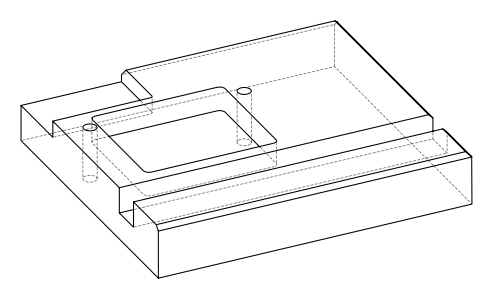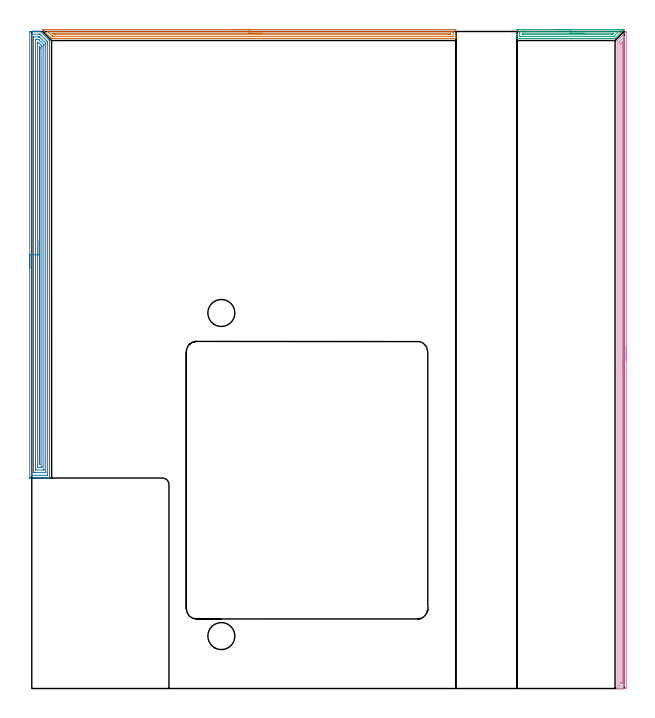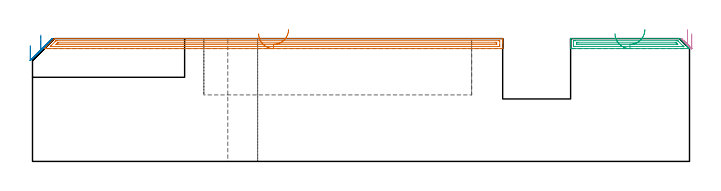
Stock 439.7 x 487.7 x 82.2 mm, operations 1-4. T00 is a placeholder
(PLAN: 9 operations, 4 tool changes, 236.3 min)
(1 AREA_MILL | FG_CHAMFER_SURFACE | UGT0205_001 | 7.46 min | 7069 mm3)
(2 AREA_MILL_1 | FG_CHAMFER_SURFACE_1 | UGT0205_001 | 16.03 min | 36373 mm3)
(3 AREA_MILL_2 | FG_CHAMFER_SURFACE_2 | UGT0205_001 | 2.01 min | 1880 mm3)
(4 AREA_MILL_3 | FG_CHAMFER_SURFACE_3 | UGT0205_001 | 11.81 min | 11172 mm3)
(5 MILL_CORNER_NOTCH_RECTANGULAR | CORNER_NOTCH_RECTANGULAR | NXT0201_009 | Follow Part, ap 2, ae 75% | 80.6 min | 410943 mm3)
(6 MILL_RECTANGULAR_POCKET | POCKET_RECTANGULAR_STRAIGHT | NXT0201_011 | Follow Part, ap 3, ae 75% | 106.94 min | 1389810 mm3)
(7 MILL_RECTANGULAR_SLOT | SLOT_RECTANGULAR | UGT0201_009 | Follow Part, ap 11.25, ae 75% | 10.77 min | 894587 mm3)
(8 INDEXABLE_INSERT_DRILL_THROUGH_HOLE_FROM_SOLID | STEP1HOLE | NXT0302_011 | 0.35 min | 25609 mm3)
(9 INDEXABLE_INSERT_DRILL_THROUGH_HOLE_FROM_SOLID_1 | STEP1HOLE_1 | NXT0302_011 | 0.35 min | 26056 mm3)
(TOOL UGT0205_001 | Chamfer Mill 20 x 3 x 45 deg. | D20 FL50 Z2)
(TOOL NXT0201_009 | ENDMILL 8mm [2P460-0800-NA 1630] | D8 FL26 Z6)
(TOOL NXT0201_011 | ENDMILL 12mm [2P460-1200-NA 1630] | D12 FL38 Z6)
(TOOL UGT0201_009 | End Mill 45 mm | D45 FL63 Z6)
(TOOL NXT0302_011 | Index. Insert Drill 20mm [880-D2000L25-05] | D20 PA176 FL100 Z2)
(OP 1 AREA_MILL)
G17 G21 G94 G90
T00 M6
G54
G17 G0 G90 X151.35 Y489.1 S1061 M3
G43 Z92.2 H0
Z85.5
G94 G1 X151.388 Z84.628 F250.
X151.502 Z83.763
X151.691 Z82.912
X151.953 Z82.08
X152.287 Z81.274
X152.69 Z80.5
X153.158 Z79.764
X153.69 Z79.072
X154.279 Z78.429
X154.922 Z77.84
X155.614 Z77.308
X156.35 Z76.84
X157.124 Z76.437
X157.93 Z76.103
X158.762 Z75.841
X159.614 Z75.652
X160.478 Z75.538
X161.35 Z75.5
X314.084
X314.392 Y489.098 Z75.501
X314.69 Y489.094 Z75.503
X314.7 Y488.798 Z75.799
Y485.315 Z79.279
Y484.774 Z79.823
Y484.444 Z80.152
Y483.903 Z80.693
Y483.573 Z81.022
Y482.914 Z81.686
Y482.629 Z81.971
X314.697 Y482.513 Z82.079
X314.69 Y482.403 Z82.188
X314.531 Y482.4 Z82.2
X14.868
X14.705 Y482.403 Z82.189
X14.623 Y482.476 Z82.121
X14.421 Y482.678 Z81.921
X14.397 Y482.702 Z81.896
X9.062 Y488.036 Z76.561
X8.169 Y488.93 Z75.668
X8.034 Y489.062 Z75.529
X8.017 Y489.091 Z75.499
X8.018 Y489.093 Z75.497
X8.029 Y489.096 Z75.496
X8.14 Y489.1 Z75.5
X161.35
Y487.686 Z76.914
X311.652
X312.298 Y487.685 Z76.915
X312.548 Y487.683 Z76.917
X312.65 Y487.679 Z76.921
X312.691 Y487.675 Z76.925
X312.693 Y487.653 Z76.947
X312.698 Y487.537 Z77.063
X312.7 Y487.056 Z77.544
Y486.664 Z77.936
X312.699 Y484.053 Z80.547
X312.694 Y483.921 Z80.679
X312.69 Y483.824 Z80.776
X312.62 Y483.821 Z80.779
X312.298 Y483.817 Z80.783
X312.05 Y483.815 Z80.785
X16.654
X16.405 Y483.816 Z80.784
X15.761 Y483.821 Z80.779
X15.726 Y483.836 Z80.764
X15.682 Y483.875 Z80.725
X15.596 Y483.956 Z80.644
X15.43 Y484.121 Z80.479
X15.106 Y484.444 Z80.156
X12.494 Y487.056 Z77.544
X12.188 Y487.364 Z77.236
X11.901 Y487.661 Z76.939
X11.889 Y487.68 Z76.92
X11.92 Y487.681 Z76.919
X12.009 Y487.684 Z76.916
X12.188 Y487.685 Z76.915
X12.436 Y487.686 Z76.914
X161.35
Y486.272 Z78.328
X310.512 Y486.271 Z78.329
X310.6 Y486.269 Z78.331
X310.658 Y486.266 Z78.334
X310.69 Y486.262 Z78.338
X310.693 Y486.246 Z78.354
X310.696 Y486.185 Z78.415
X310.698 Y486.003 Z78.597
X310.69 Y485.315 Z79.285
X310.679 Y485.235 Z79.365
X310.597 Y485.231 Z79.369
X310.512 Y485.23 Z79.37
X309.707 Y485.228 Z79.372
X17.459 Y485.229 Z79.371
X17.282 Y485.231 Z79.369
X16.929 Y485.236 Z79.364
X16.768 Y485.242 Z79.358
X16.742 Y485.265 Z79.335
X16.686 Y485.315 Z79.285
X16.654 Y485.345 Z79.255
X15.817 Y486.185 Z78.415
X15.761 Y486.245 Z78.355
X15.756 Y486.266 Z78.334
X16.654 Y486.271 Z78.329
X161.35 Y486.272 Z78.328
X162.222 Z78.366
X163.086 Z78.48
X163.938 Z78.669
X164.77 Z78.931
X165.576 Z79.265
X166.35 Z79.668
X167.086 Z80.137
X167.778 Z80.668
X168.421 Z81.257
X169.01 Z81.901
X169.542 Z82.593
X170.01 Z83.328
X170.413 Z84.102
X170.747 Z84.908
X171.009 Z85.74
X171.198 Z86.592
X171.312 Z87.457
X171.35 Z88.328
G0 Z92.2
M5
M2
(OP 2 AREA_MILL_1)
G17 G21 G94 G90
T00 M6
G54
G17 G0 G90 X-1.5 Y311.9 S1061 M3
G43 Z92.2 H0
Z77.5
G94 G1 Y311.938 Z76.628 F250.
Y312.052 Z75.764
Y312.241 Z74.912
Y312.503 Z74.08
Y312.837 Z73.274
Y313.24 Z72.5
Y313.709 Z71.764
Y314.24 Z71.072
Y314.829 Z70.429
Y315.472 Z69.84
Y316.164 Z69.309
Y316.9 Z68.84
Y317.674 Z68.437
Y318.48 Z68.103
Y319.312 Z67.841
Y320.164 Z67.652
Y321.028 Z67.538
Y321.9 Z67.5
Y486.995
X-1.494 Y487.533 Z67.504
X-1.491 Y487.59 Z67.506
X-1.428 Y487.6 Z67.569
X3.227 Z72.221
X3.79 Z72.787
X4.101 Z73.097
X4.665 Z73.661
X4.976 Z73.971
X5.597 Z74.596
X6.287 Z75.286
X6.416 Y487.599 Z75.415
X6.5 Y487.59 Z75.495
X6.591 Y487.509 Z75.59
X12.46 Y481.641 Z81.458
X12.846 Y481.255 Z81.844
X12.906 Y481.195 Z81.905
X13.114 Y480.984 Z82.111
X13.197 Y480.895 Z82.189
X13.2 Y480.748 Z82.2
Y156.359
X13.198 Y156.21 Z82.188
X13.077 Y156.203 Z82.069
X12.948 Y156.2 Z81.947
X12.593 Z81.592
X11.971 Z80.966
X9.912 Z78.909
X9.348 Z78.343
X8.755 Z77.751
X-1.146 Z67.851
X-1.432 Y156.204 Z67.565
X-1.492 Y156.21 Z67.505
X-1.499 Y156.272 Z67.499
X-1.5 Y156.805 Z67.5
Y321.9
X-0.086 Z68.914
X-0.085 Y485.02 Z68.915
X-0.083 Y485.21 Z68.917
X-0.079 Y485.56 Z68.921
X-0.071 Y485.59 Z68.929
X-0.008 Y485.594 Z68.992
X0.094 Y485.598 Z69.094
X0.222 Y485.6 Z69.222
X5.469 Y485.599 Z74.469
X5.85 Y485.593 Z74.85
X5.977 Y485.59 Z74.977
X6.066 Y485.572 Z75.066
X6.139 Y485.502 Z75.139
X6.439 Y485.21 Z75.439
X10.901 Y480.748 Z79.901
X11.097 Y480.55 Z80.097
X11.779 Y479.856 Z80.779
X11.784 Y479.154 Z80.784
X11.785 Y478.964 Z80.785
X11.786 Y159.482 Z80.786
X11.785 Y158.78 Z80.785
X11.783 Y158.59 Z80.783
X11.779 Y158.24 Z80.779
X11.771 Y158.21 Z80.771
X11.708 Y158.206 Z80.708
X11.606 Y158.202 Z80.606
X11.478 Y158.2 Z80.478
X0.109 Y158.201 Z69.109
X-0.035 Y158.206 Z68.965
X-0.061 Y158.21 Z68.939
X-0.079 Y158.215 Z68.921
X-0.08 Y158.247 Z68.92
X-0.084 Y158.399 Z68.916
X-0.085 Y158.59 Z68.915
X-0.086 Y159.293 Z68.914
Y321.9
X1.328 Z70.328
X1.329 Y482.685 Z70.329
X1.331 Y483.426 Z70.331
X1.333 Y483.573 Z70.333
X1.335 Y483.59 Z70.335
X1.35 Y483.593 Z70.35
X1.392 Y483.597 Z70.392
X1.478 Y483.599 Z70.478
X4.976 Y483.6 Z73.976
X5.146 Y483.598 Z74.146
X5.488 Y483.593 Z74.488
X5.584 Y483.59 Z74.584
X5.62 Y483.569 Z74.62
X5.672 Y483.523 Z74.672
X5.775 Y483.426 Z74.775
X10.236 Y478.964 Z79.236
X10.364 Y478.819 Z79.364
X10.37 Y478.071 Z79.37
X10.371 Y477.92 Z79.371
Y161.115
X10.369 Y160.374 Z79.369
X10.367 Y160.227 Z79.367
X10.365 Y160.21 Z79.365
X10.35 Y160.207 Z79.35
X10.308 Y160.203 Z79.308
X10.222 Y160.201 Z79.222
X2.352 Y160.2 Z71.352
X1.645 Y160.204 Z70.645
X1.478 Y160.21 Z70.478
X1.335 Y160.231 Z70.335
X1.332 Y160.374 Z70.332
X1.33 Y160.525 Z70.33
X1.329 Y161.267 Z70.329
X1.328 Y161.419 Z70.328
Y321.9
X2.743 Z71.743
Y481.407
X2.745 Y481.538 Z71.745
X2.748 Y481.578 Z71.748
X2.75 Y481.59 Z71.75
X2.758 Y481.593 Z71.758
X2.809 Y481.596 Z71.809
X3.227 Y481.6 Z72.227
X3.266 Z72.266
X5.016 Y481.599 Z74.016
X5.119 Y481.593 Z74.119
X5.143 Y481.59 Z74.143
X5.248 Y481.492 Z74.248
X5.424 Y481.323 Z74.424
X5.703 Y481.048 Z74.703
X5.85 Y480.901 Z74.85
X8.679 Y478.071 Z77.679
X8.893 Y477.849 Z77.893
X8.951 Y477.788 Z77.951
X8.953 Y477.762 Z77.953
X8.955 Y477.701 Z77.955
X8.957 Y477.578 Z77.957
Y162.393
X8.955 Y162.262 Z77.955
X8.952 Y162.222 Z77.952
X8.949 Y162.21 Z77.949
X8.942 Y162.207 Z77.942
X8.891 Y162.204 Z77.891
X8.473 Y162.2 Z77.473
X8.433 Z77.433
X3.187 Z72.187
X2.816 Y162.204 Z71.816
X2.77 Y162.207 Z71.77
X2.752 Y162.21 Z71.752
X2.749 Y162.221 Z71.749
X2.745 Y162.276 Z71.745
X2.744 Y162.33 Z71.744
X2.743 Y168.016 Z71.743
Y321.9
X4.157 Z73.157
Y478.964
X4.161 Y479.381 Z73.161
X4.164 Y479.58 Z73.164
X4.36 Y479.592 Z73.36
X4.663 Y479.591 Z73.663
X4.701 Y479.589 Z73.701
X4.762 Y479.532 Z73.762
X4.857 Y479.442 Z73.857
X4.976 Y479.326 Z73.976
X5.338 Y478.964 Z74.338
X6.231 Y478.071 Z75.231
X6.724 Y477.577 Z75.724
X7.12 Y477.179 Z76.12
X7.532 Y476.758 Z76.532
X7.542 Y476.345 Z76.542
Y476.286
X7.543 Y164.836 Z76.543
X7.539 Y164.419 Z76.539
X7.536 Y164.22 Z76.536
X7.34 Y164.209 Z76.34
X6.724 Y164.202 Z75.724
X6.473 Y164.2 Z75.473
X4.723 Y164.202 Z73.723
X4.261 Y164.21 Z73.261
X4.164 Y164.229 Z73.164
X4.157 Y164.836 Z73.157
Y321.9
X5.571 Z74.571
X5.572 Y475.678 Z74.572
X5.575 Y475.963 Z74.575
X5.578 Y476.152 Z74.578
X5.587 Y476.254 Z74.587
X5.65 Y476.194 Z74.65
X5.85 Y476. Z74.85
X5.999 Y475.851 Z74.999
X6.073 Y475.773 Z75.073
X6.108 Y475.732 Z75.108
X6.122 Y475.712 Z75.122
X6.123 Y475.678 Z75.123
X6.127 Y475.394 Z75.127
X6.129 Y475.11 Z75.129
X6.128 Y166.621 Z75.128
X6.127 Y166.339 Z75.127
X6.124 Y166.243 Z75.124
X6.122 Y166.215 Z75.122
X6.107 Y166.21 Z75.107
X6.056 Y166.206 Z75.056
X5.85 Y166.203 Z74.85
X5.712 Y166.205 Z74.712
X5.603 Y166.21 Z74.603
X5.578 Y166.214 Z74.578
X5.576 Y166.256 Z74.576
X5.574 Y166.337 Z74.574
X5.572 Y166.621 Z74.572
X5.571 Y166.906 Z74.571
Y321.9
Y322.772 Z74.609
Y323.637 Z74.723
Y324.488 Z74.912
Y325.32 Z75.174
Y326.126 Z75.508
Y326.9 Z75.911
Y327.636 Z76.38
Y328.328 Z76.911
Y328.971 Z77.5
Y329.56 Z78.143
Y330.092 Z78.835
Y330.56 Z79.571
Y330.963 Z80.345
Y331.297 Z81.151
Y331.559 Z81.983
Y331.748 Z82.835
Y331.862 Z83.7
Y331.9 Z84.571
G0 Z92.2
M5
M2
(OP 3 AREA_MILL_2)
G17 G21 G94 G90
T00 M6
G54
G17 G0 G90 X389.85 Y489.1 S1061 M3
G43 Z92.2 H0
Z85.5
G94 G1 X389.888 Z84.628 F250.
X390.002 Z83.764
X390.191 Z82.912
X390.453 Z82.08
X390.787 Z81.274
X391.19 Z80.5
X391.658 Z79.764
X392.19 Z79.072
X392.779 Z78.429
X393.422 Z77.84
X394.114 Z77.308
X394.85 Z76.84
X395.624 Z76.437
X396.43 Z76.103
X397.262 Z75.841
X398.114 Z75.652
X398.978 Z75.538
X399.85 Z75.5
X439.356
X439.524 Y489.096 Z75.504
X439.581 Y489.093 Z75.506
X439.371 Y488.871 Z75.729
X438.865 Y488.362 Z76.233
X438.71 Y488.209 Z76.389
X438.579 Y488.078 Z76.52
X438.429 Y487.927 Z76.668
X438.284 Y487.782 Z76.815
X438.134 Y487.633 Z76.965
X437.994 Y487.492 Z77.104
X437.858 Y487.356 Z77.241
X437.689 Y487.188 Z77.41
X433.128 Y482.628 Z81.971
X432.942 Y482.445 Z82.151
X432.894 Y482.404 Z82.189
X432.792 Y482.4 Z82.2
X360.23
X360.11 Y482.403 Z82.189
X360.104 Y482.486 Z82.106
X360.1 Y482.577 Z82.021
Y483.933 Z80.666
Y484.444 Z80.152
Y484.699 Z79.898
Y485.315 Z79.282
Y485.57 Z79.027
Y486.185 Z78.409
Y488.49 Z76.106
X360.105 Y488.798 Z75.798
X360.11 Y489.093 Z75.503
X360.37 Y489.097 Z75.501
X360.676 Y489.1 Z75.5
X399.85
Y487.686 Z76.914
X435.251
X435.463 Y487.685 Z76.915
X435.713 Y487.682 Z76.918
X435.717 Y487.679 Z76.921
X435.718 Y487.677 Z76.923
X435.55 Y487.501 Z77.099
X435.463 Y487.413 Z77.187
X432.201 Y484.152 Z80.448
X431.902 Y483.857 Z80.743
X431.864 Y483.826 Z80.774
X431.838 Y483.821 Z80.779
X431.778 Y483.818 Z80.782
X431.654 Y483.815 Z80.785
X431.011 Y483.814 Z80.786
X430.765
X363.1
X362.456 Y483.816 Z80.784
X362.206 Y483.818 Z80.782
X362.131 Y483.821 Z80.779
X362.109 Y483.829 Z80.771
X362.107 Y483.841 Z80.759
X362.102 Y483.92 Z80.68
X362.1 Y487.056 Z77.544
Y487.404 Z77.196
X362.102 Y487.521 Z77.079
X362.106 Y487.613 Z76.987
X362.11 Y487.671 Z76.929
X362.137 Y487.679 Z76.921
X362.456 Y487.683 Z76.917
X362.704 Y487.685 Z76.915
X368.125 Y487.686 Z76.914
X399.85
Y486.272 Z78.328
X431.011 Y486.271 Z78.329
X431.817 Y486.268 Z78.332
X431.822 Y486.265 Z78.335
X431.837 Y486.248 Z78.352
X431.778 Y486.185 Z78.415
X431.402 Y485.803 Z78.797
X431.011 Y485.411 Z79.189
X430.962 Y485.363 Z79.237
X430.911 Y485.315 Z79.285
X430.821 Y485.236 Z79.364
X430.209 Y485.229 Z79.371
X365.127 Y485.228 Z79.372
X364.324 Y485.229 Z79.371
X364.237 Y485.231 Z79.369
X364.15 Y485.235 Z79.365
X364.109 Y485.24 Z79.36
X364.106 Y485.27 Z79.33
X364.103 Y485.315 Z79.285
X364.101 Y485.448 Z79.152
X364.104 Y486.185 Z78.415
X364.107 Y486.252 Z78.348
X364.11 Y486.263 Z78.337
X364.122 Y486.266 Z78.334
X364.151 Y486.27 Z78.33
X364.237 Y486.271 Z78.329
X399.85 Y486.272 Z78.328
X400.722 Z78.367
X401.586 Z78.48
X402.438 Z78.669
X403.27 Z78.932
X404.076 Z79.265
X404.85 Z79.668
X405.586 Z80.137
X406.278 Z80.668
X406.921 Z81.257
X407.51 Z81.901
X408.042 Z82.593
X408.51 Z83.328
X408.913 Z84.102
X409.247 Z84.908
X409.509 Z85.74
X409.698 Z86.592
X409.812 Z87.457
X409.85 Z88.328
G0 Z92.2
M5
M2
(OP 4 AREA_MILL_3)
G17 G21 G94 G90
T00 M6
G54
G17 G0 G90 X441.2 Y253.827 S1061 M3
G43 Z92.2 H0
Z85.4
G94 G1 Y253.789 Z84.528 F250.
Y253.675 Z83.663
Y253.486 Z82.812
Y253.224 Z81.98
Y252.89 Z81.174
Y252.487 Z80.4
Y252.019 Z79.664
Y251.487 Z78.972
Y250.898 Z78.329
Y250.255 Z77.74
Y249.563 Z77.208
Y248.827 Z76.74
Y248.053 Z76.337
Y247.247 Z76.003
Y246.415 Z75.741
Y245.563 Z75.552
Y244.699 Z75.438
Y243.827 Z75.4
Y0.628
X441.198 Y0.28 Z75.401
X441.193 Y0.01 Z75.404
X440.858 Y0. Z75.739
X437.363 Z79.231
X435.97 Z80.626
X435.616 Z80.979
X434.678 Z81.922
X434.538 Z82.054
X434.508 Y0.001 Z82.083
X434.403 Y0.01 Z82.188
X434.4 Y0.181 Z82.2
Y480.753
X434.403 Y480.895 Z82.189
X434.48 Y480.981 Z82.117
X438.237 Y484.737 Z78.363
X440.962 Y487.461 Z75.636
X441.047 Y487.546 Z75.55
X441.14 Y487.627 Z75.456
X441.16 Y487.598 Z75.436
X441.192 Y487.544 Z75.406
X441.199 Y487.53 Z75.399
X441.2 Y487.467 Z75.4
Y487.362
Y243.827
X439.786 Z76.814
X439.785 Y2.416 Z76.815
X439.783 Y2.071 Z76.817
X439.781 Y2.029 Z76.819
X439.78 Y2.015 Z76.82
X439.761 Y2.01 Z76.839
X439.653 Y2.004 Z76.947
X439.517 Y2.001 Z77.083
X436.022 Y2. Z80.578
X435.863 Y2.004 Z80.737
X435.83 Y2.008 Z80.77
X435.821 Y2.011 Z80.779
X435.819 Y2.022 Z80.781
X435.816 Y2.06 Z80.784
X435.814 Y2.213 Z80.786
Y2.416
X435.815 Y478.965 Z80.785
X435.818 Y479.652 Z80.782
X435.821 Y479.859 Z80.779
X436.595 Y480.645 Z80.005
X439.386 Y483.435 Z77.214
X439.518 Y483.563 Z77.082
X439.694 Y483.732 Z76.906
X439.779 Y483.798 Z76.821
X439.783 Y483.641 Z76.817
X439.785 Y483.435 Z76.815
X439.786 Y483.259 Z76.814
Y243.827
X438.372 Z78.228
Y4.961
X438.37 Y4.205 Z78.23
X438.368 Y4.071 Z78.232
X438.365 Y4.024 Z78.235
X438.358 Y4.009 Z78.242
X438.336 Y4.007 Z78.264
X438.237 Y4.004 Z78.363
X437.563 Y4. Z79.037
X437.363 Y4.001 Z79.237
X437.297 Y4.003 Z79.303
X437.245 Y4.009 Z79.355
X437.235 Y4.012 Z79.365
X437.233 Y4.028 Z79.367
X437.23 Y4.067 Z79.37
X437.229 Y4.205 Z79.371
X437.228 Y4.343 Z79.372
X437.229 Y478.209 Z79.371
X437.235 Y478.803 Z79.365
X437.271 Y478.86 Z79.329
X437.363 Y478.964 Z79.237
X438.247 Y479.848 Z78.353
X438.311 Y479.911 Z78.289
X438.331 Y479.929 Z78.269
X438.363 Y479.955 Z78.237
X438.366 Z78.234
X438.368 Y479.951 Z78.232
X438.37 Y479.93 Z78.23
X438.371 Y479.859 Z78.229
X438.372 Y479.79 Z78.228
Y243.827
Y242.955 Z78.266
Y242.091 Z78.38
Y241.239 Z78.569
Y240.407 Z78.832
Y239.601 Z79.165
Y238.827 Z79.568
Y238.091 Z80.037
Y237.399 Z80.568
Y236.756 Z81.157
Y236.167 Z81.801
Y235.635 Z82.493
Y235.167 Z83.228
Y234.764 Z84.002
Y234.43 Z84.808
Y234.168 Z85.64
Y233.979 Z86.492
Y233.865 Z87.357
Y233.827 Z88.228
G0 Z92.2
M5
M2
